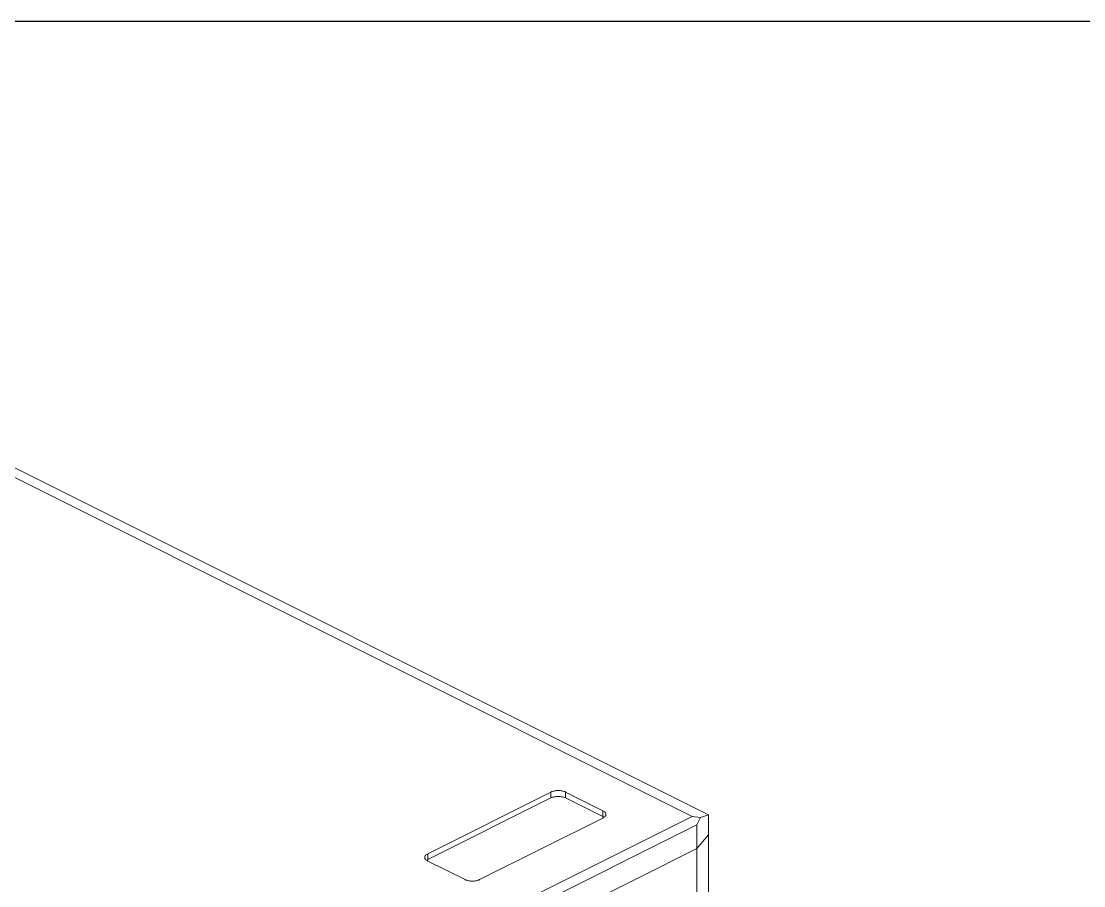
# Model space of a CAD drawing. Header units: millimetres. Extents: x 0 to 9253, y 0 to 2730.
# Drawn here: x 2078.9 to 2542, y 2353.3 to 2730 of the extents above; entities that cross this region are included whole.
import ezdxf

# ---------------------------------------------------------------- set-up
doc = ezdxf.new("R2010")
doc.units = ezdxf.units.MM
doc.layers.get('0').update_dxf_attribs({"lineweight": 13})
doc.layers.add('图框', color=7, linetype='Continuous')

# ---------------------------------------------------------------- blocks, each defined once
blk = doc.blocks.new('A4-H')
at = {"layer": '图框'}
blk.add_lwpolyline([(0, 210.021), (297, 210.021), (297, 0), (0, 0)], close=True, dxfattribs=at)

msp = doc.modelspace()

# ---------------------------------------------------------------- linework, layer by layer
for p, q in [((2371.31, 2383.54), (2046.75, 2545.82)), ((2378.38, 2384.16), (2056.65, 2545.03)), ((2309.79, 2394.15), (2256.05, 2367.28)), ((2256.05, 2364.68), (2309.79, 2391.55)), ((2309.79, 2391.55), (2309.79, 2394.15)), ((2316.16, 2394.15), (2316.16, 2391.55)), ((2332.42, 2386.02), (2316.16, 2394.15)), ((2316.16, 2391.55), (2332.42, 2383.42)), ((2332.42, 2383.42), (2332.42, 2386.02)), ((2278.68, 2355.96), (2332.42, 2382.83)), ((2371.31, 2383.54), (2281.51, 2338.64)), ((2371.31, 2383.54), (2374.92, 2382.98)), ((2374.92, 2382.98), (2373.43, 2379.88)), ((2374.92, 2382.98), (2378.38, 2384.16)), ((2378.38, 2384.16), (2378.38, 2375.5)), ((2373.43, 2379.88), (2283.63, 2334.98)), ((2373.43, 2369.49), (2373.43, 2379.88)), ((2378.38, 2375.5), (2373.43, 2369.49)), ((2373.43, 2369.48), (2378.38, 2375.5)), ((2378.38, 1947.68), (2378.38, 2375.5)), ((2256.05, 2367.28), (2256.05, 2364.68)), ((2373.43, 2369.49), (2283.63, 2324.59)), ((2283.63, 2324.58), (2373.43, 2369.48)), ((2373.43, 1939.94), (2373.43, 2369.48)), ((2256.05, 2364.09), (2272.32, 2355.96))]:
    msp.add_line(p, q)
msp.add_arc((2257.87, 2361.04), 4.07, 116.513, 120.7931)
for points, knots in [([(2316.16, 2394.15), (2315.7, 2394.38), (2314.65, 2394.7), (2312.98, 2394.86), (2311.31, 2394.7), (2310.25, 2394.38), (2309.79, 2394.15)], [0, 0, 0, 0, 0.235404, 0.5, 0.764596, 1, 1, 1, 1]), ([(2309.79, 2391.55), (2310.25, 2391.78), (2311.31, 2392.11), (2312.98, 2392.26), (2314.65, 2392.11), (2315.7, 2391.78), (2316.16, 2391.55)], [0, 0, 0, 0, 0.235404, 0.5, 0.764596, 1, 1, 1, 1]), ([(2333.74, 2384.42), (2333.74, 2384.57), (2333.67, 2384.89), (2333.4, 2385.32), (2332.97, 2385.71), (2332.62, 2385.92), (2332.42, 2386.02)], [0, 0, 0, 0, 0.206537, 0.434441, 0.697705, 1, 1, 1, 1]), ([(2332.42, 2382.83), (2332.62, 2382.93), (2332.97, 2383.14), (2333.4, 2383.53), (2333.67, 2383.96), (2333.74, 2384.28), (2333.74, 2384.42)], [0, 0, 0, 0, 0.302295, 0.565559, 0.793463, 1, 1, 1, 1]), ([(2332.42, 2383.42), (2332.46, 2383.4), (2332.62, 2383.31), (2332.78, 2383.22), (2332.89, 2383.14)], [0, 0, 0, 0, 0.259334, 1, 1, 1, 1]), ([(2256.05, 2367.28), (2255.86, 2367.18), (2255.51, 2366.97), (2255.08, 2366.58), (2254.8, 2366.15), (2254.74, 2365.83), (2254.74, 2365.69)], [0, 0, 0, 0, 0.302295, 0.565559, 0.793463, 1, 1, 1, 1]), ([(2254.74, 2365.69), (2254.74, 2365.54), (2254.8, 2365.22), (2255.08, 2364.79), (2255.51, 2364.4), (2255.86, 2364.19), (2256.05, 2364.09)], [0, 0, 0, 0, 0.206537, 0.434441, 0.697705, 1, 1, 1, 1]), ([(2272.32, 2355.96), (2272.78, 2355.73), (2273.83, 2355.41), (2275.5, 2355.25), (2277.17, 2355.41), (2278.22, 2355.73), (2278.68, 2355.96)], [0, 0, 0, 0, 0.235404, 0.5, 0.764596, 1, 1, 1, 1])]:
    msp.add_open_spline(points, degree=3, knots=knots)

# ---------------------------------------------------------------- block references
at = {"layer": '图框', "xscale": 12.99875220090572, "yscale": 12.99875220090572, "zscale": 12.99875220090572}
msp.add_blockref('A4-H', (0, 0), dxfattribs=at)

doc.saveas('drawing.dxf')
